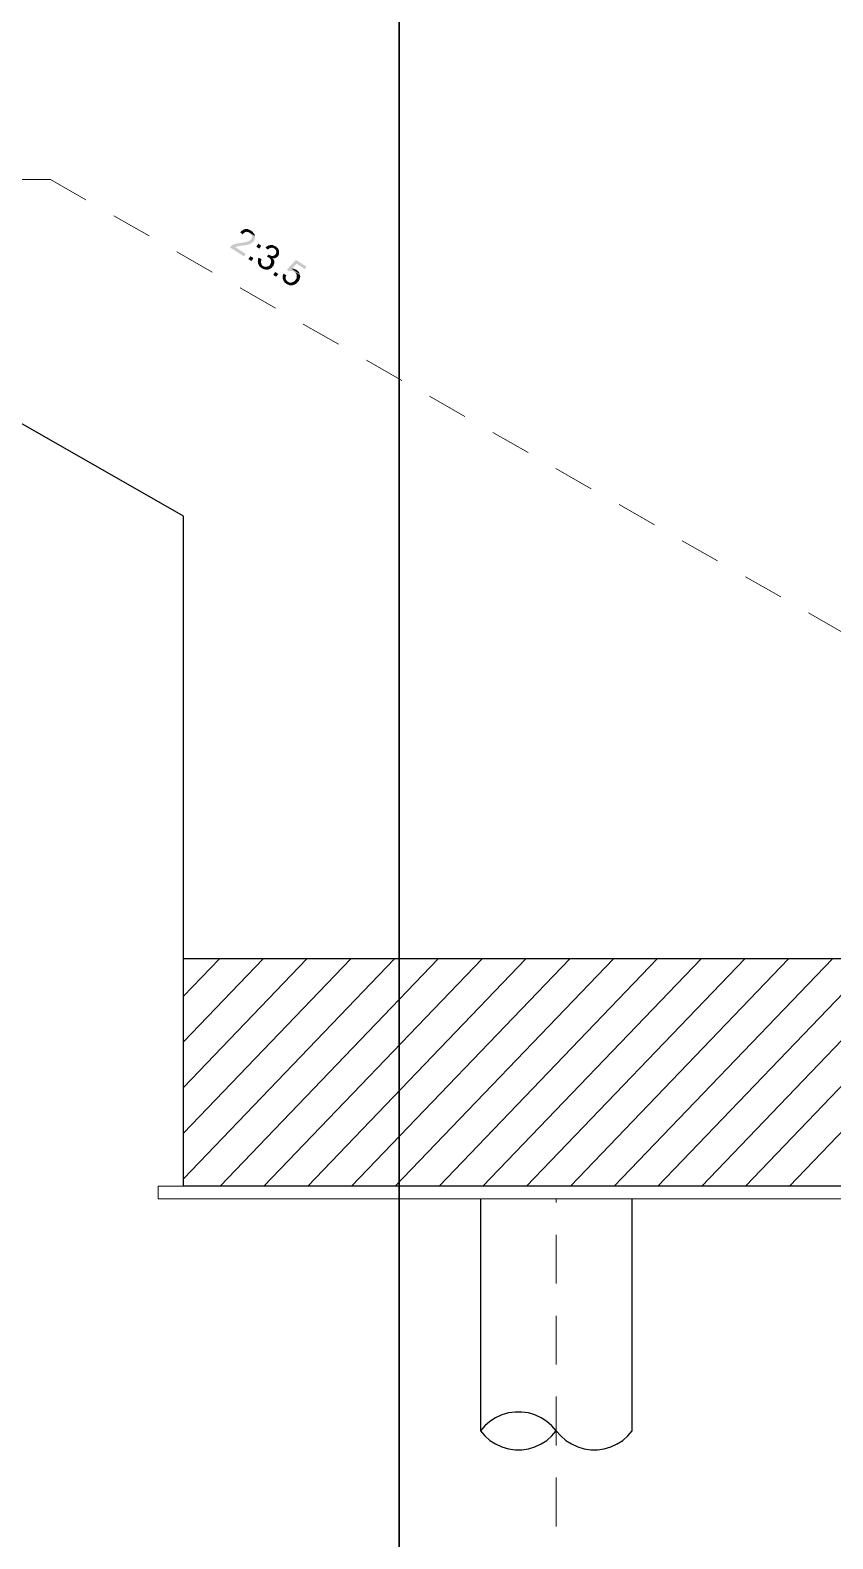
# Model space of a CAD drawing. Header units: millimetres. Extents: x -35.3 to 0.3, y 0.4 to 20.6.
# Drawn here: x -13.726 to -11.226, y 12.205 to 16.903 of the extents above; entities that cross this region are included whole.
import ezdxf

# ---------------------------------------------------------------- set-up
doc = ezdxf.new("R2010")
doc.units = ezdxf.units.MM
doc.linetypes.add('PDF_IMPORT', pattern=[1, 0.8, -0.2])
for name, color, linetype in [('Layer1', 3, 'Continuous'), ('PDF _Geometria', 7, 'Continuous'), ('PDF _Riempimenti solidi', 7, 'Continuous')]:
    doc.layers.add(name, color=color, linetype=linetype)

msp = doc.modelspace()

# ---------------------------------------------------------------- hatches: boundary and pattern name
at = {"layer": 'PDF _Riempimenti solidi', "transparency": 33554559}
for points in [[(-13.026, 16.2618), (-13.0427, 16.2718), (-13.0418, 16.2718), (-13.0385, 16.2685), (-13.0377, 16.2668), (-13.0368, 16.2652), (-13.036, 16.2627), (-13.036, 16.2568), (-13.0368, 16.2543), (-13.0377, 16.2527), (-13.0385, 16.251), (-13.0402, 16.2502), (-13.0418, 16.2485), (-13.0435, 16.2477), (-13.0452, 16.246), (-13.0477, 16.2452), (-13.0493, 16.2443), (-13.051, 16.2443), (-13.0527, 16.2435), (-13.0543, 16.2435), (-13.056, 16.2427), (-13.0585, 16.2427), (-13.061, 16.2418), (-13.0635, 16.2418), (-13.066, 16.241), (-13.0685, 16.241), (-13.071, 16.2402), (-13.076, 16.2402), (-13.0785, 16.2393), (-13.081, 16.2393), (-13.0827, 16.2385), (-13.0852, 16.2385), (-13.0868, 16.2377), (-13.0885, 16.2368), (-13.0902, 16.2368), (-13.0918, 16.236), (-13.0943, 16.2352), (-13.096, 16.2343), (-13.0977, 16.2327), (-13.0993, 16.2318), (-13.1043, 16.2268), (-13.0602, 16.1985), (-13.0552, 16.2068), (-13.0877, 16.2277), (-13.086, 16.2285), (-13.0835, 16.2293), (-13.0818, 16.2293), (-13.0802, 16.2302), (-13.0777, 16.2302), (-13.0752, 16.231), (-13.0727, 16.231), (-13.0702, 16.2318), (-13.066, 16.2318), (-13.0635, 16.2327), (-13.0602, 16.2327), (-13.0577, 16.2335), (-13.056, 16.2335), (-13.0535, 16.2343), (-13.0518, 16.2343), (-13.0502, 16.2352), (-13.0468, 16.2352), (-13.046, 16.236), (-13.0435, 16.2368), (-13.0418, 16.2377), (-13.0393, 16.2385), (-13.036, 16.2402), (-13.0352, 16.241), (-13.0335, 16.2418), (-13.0318, 16.2435), (-13.031, 16.2452), (-13.0293, 16.2468), (-13.0293, 16.2477), (-13.0285, 16.2493), (-13.0277, 16.251), (-13.0268, 16.2535), (-13.026, 16.2552), (-13.026, 16.2593)], [(-13.0385, 16.2785), (-13.0402, 16.2802), (-13.0427, 16.281), (-13.0443, 16.2818), (-13.0468, 16.2827), (-13.0485, 16.2835), (-13.0568, 16.2835), (-13.0585, 16.2827), (-13.0602, 16.2827), (-13.0618, 16.2818), (-13.0643, 16.281), (-13.066, 16.2793), (-13.0677, 16.2785), (-13.071, 16.2752), (-13.0718, 16.2735), (-13.0643, 16.2668), (-13.0635, 16.2685), (-13.0602, 16.2718), (-13.0585, 16.2727), (-13.0568, 16.2743), (-13.0543, 16.2743), (-13.0535, 16.2752), (-13.051, 16.2752), (-13.0493, 16.2743), (-13.0468, 16.2743), (-13.0452, 16.2735), (-13.0427, 16.2718), (-13.026, 16.2618), (-13.0268, 16.2635), (-13.0277, 16.266), (-13.0277, 16.2677), (-13.0293, 16.2693), (-13.0302, 16.271), (-13.0318, 16.2727), (-13.0327, 16.2743), (-13.0343, 16.276), (-13.0368, 16.2777)], [(-13.0068, 16.2318), (-13.016, 16.2385), (-13.0218, 16.2285), (-13.0127, 16.2227)], [(-12.9802, 16.2335), (-12.9827, 16.2335), (-12.9843, 16.2327), (-12.986, 16.231), (-12.9885, 16.2302), (-12.9902, 16.2293), (-12.9935, 16.226), (-12.986, 16.2193), (-12.9835, 16.2218), (-12.9818, 16.2227), (-12.9802, 16.2243), (-12.9785, 16.2252), (-12.976, 16.2252), (-12.9743, 16.226), (-12.9727, 16.226), (-12.9702, 16.2252), (-12.9685, 16.2243), (-12.9668, 16.2235)], [(-12.9627, 16.2302), (-12.9643, 16.231), (-12.966, 16.2318), (-12.9677, 16.2327), (-12.9702, 16.2335), (-12.9718, 16.2343), (-12.9785, 16.2343), (-12.9802, 16.2335), (-12.9668, 16.2235), (-12.9652, 16.2227), (-12.9618, 16.2193), (-12.961, 16.2177), (-12.9602, 16.2152), (-12.9602, 16.2102), (-12.961, 16.2077), (-12.9618, 16.206), (-12.9627, 16.2052), (-12.966, 16.2018), (-12.9677, 16.201), (-12.9693, 16.2002), (-12.9743, 16.2002), (-12.9768, 16.201), (-12.9785, 16.2018), (-12.981, 16.2027), (-12.9827, 16.2035), (-12.9677, 16.1927), (-12.9652, 16.1927), (-12.9635, 16.1935), (-12.961, 16.1943), (-12.9602, 16.1943), (-12.9585, 16.196), (-12.9568, 16.1968), (-12.9552, 16.1985), (-12.9535, 16.2002), (-12.9527, 16.2027), (-12.9518, 16.2043), (-12.9518, 16.206), (-12.951, 16.2085), (-12.951, 16.2152), (-12.9518, 16.2177), (-12.9527, 16.2193), (-12.9535, 16.2218), (-12.956, 16.2243), (-12.9568, 16.226), (-12.9602, 16.2293)], [(-13.031, 16.1935), (-13.0402, 16.1993), (-13.0468, 16.1902), (-13.0368, 16.1843)], [(-13.006, 16.1902), (-13.0143, 16.1943), (-13.0152, 16.1935), (-13.016, 16.191), (-13.0168, 16.1893), (-13.0168, 16.1852), (-13.0177, 16.1827), (-13.0168, 16.181), (-13.0168, 16.1785), (-13.001, 16.1685), (-13.0043, 16.1718), (-13.0052, 16.1735), (-13.0068, 16.1752), (-13.0068, 16.1777), (-13.0077, 16.1793), (-13.0077, 16.1835), (-13.0068, 16.1852), (-13.0068, 16.1877)], [(-12.9668, 16.186), (-12.9835, 16.1952), (-12.9818, 16.1943), (-12.9785, 16.191), (-12.9777, 16.1893), (-12.9768, 16.1877), (-12.976, 16.186), (-12.976, 16.1802), (-12.9768, 16.1777), (-12.9777, 16.176), (-12.9785, 16.1743), (-12.9802, 16.1718), (-12.981, 16.1702), (-12.9827, 16.1693), (-12.9843, 16.1685), (-12.9868, 16.1677), (-12.9885, 16.1668), (-12.991, 16.166), (-12.9927, 16.166), (-12.9952, 16.1668), (-12.9968, 16.1668), (-12.9993, 16.1677), (-13.001, 16.1685), (-13.0168, 16.1785), (-13.0168, 16.1768), (-13.016, 16.1752), (-13.0152, 16.1735), (-13.0143, 16.1718), (-13.0135, 16.1693), (-13.0118, 16.1677), (-13.0102, 16.166), (-13.0093, 16.1652), (-13.0068, 16.1635), (-13.0052, 16.1618), (-13.0035, 16.161), (-13.0018, 16.1602), (-13.0002, 16.1593), (-12.9977, 16.1585), (-12.996, 16.1585), (-12.9935, 16.1577), (-12.9852, 16.1577), (-12.9827, 16.1585), (-12.981, 16.1593), (-12.9793, 16.1602), (-12.9768, 16.161), (-12.9752, 16.1627), (-12.9735, 16.1635), (-12.9727, 16.1652), (-12.9693, 16.1685), (-12.9693, 16.1693), (-12.9685, 16.171), (-12.9677, 16.1735), (-12.9668, 16.1752), (-12.966, 16.1777), (-12.966, 16.1835)], [(-12.9843, 16.2043), (-12.9893, 16.1977), (-12.9868, 16.1968), (-12.9852, 16.196), (-12.9835, 16.1952), (-12.9668, 16.186), (-12.9677, 16.1877), (-12.9685, 16.1893), (-12.9702, 16.191), (-12.9718, 16.1927), (-12.9677, 16.1927), (-12.9827, 16.2035)], [(-12.866, 16.1668), (-12.8985, 16.1877), (-12.9268, 16.1577), (-12.9202, 16.1518), (-12.9185, 16.1527), (-12.916, 16.1535), (-12.9102, 16.1535), (-12.9077, 16.1527), (-12.906, 16.1518), (-12.9035, 16.151), (-12.886, 16.141), (-12.8868, 16.1435), (-12.9118, 16.1602), (-12.8968, 16.176), (-12.871, 16.1593)], [(-12.8968, 16.1568), (-12.8977, 16.1568), (-12.8993, 16.1577), (-12.901, 16.1585), (-12.9035, 16.1593), (-12.9052, 16.1602), (-12.9118, 16.1602), (-12.8868, 16.1435), (-12.8877, 16.1452), (-12.8885, 16.1477), (-12.8893, 16.1493), (-12.8902, 16.151), (-12.8935, 16.1543), (-12.8952, 16.1552)], [(-12.9693, 16.141), (-12.9635, 16.1502), (-12.9535, 16.1443), (-12.9602, 16.1352)], [(-12.9285, 16.1402), (-12.9377, 16.1452), (-12.9377, 16.1443), (-12.9385, 16.1418), (-12.9393, 16.1402), (-12.9402, 16.1377), (-12.9402, 16.1293), (-12.9393, 16.1277), (-12.9385, 16.126), (-12.9377, 16.1235), (-12.9368, 16.1218), (-12.936, 16.1202), (-12.9343, 16.1185), (-12.9335, 16.1168), (-12.9318, 16.116), (-12.9293, 16.1143), (-12.9277, 16.1127), (-12.9252, 16.1118), (-12.9235, 16.1102), (-12.9218, 16.1102), (-12.9193, 16.1093), (-12.9177, 16.1085), (-12.9093, 16.1085), (-12.9068, 16.1093), (-12.9235, 16.1193), (-12.9268, 16.1227), (-12.9285, 16.1243), (-12.9293, 16.126), (-12.9302, 16.1277), (-12.9302, 16.136), (-12.9293, 16.1377)], [(-12.886, 16.141), (-12.9035, 16.151), (-12.9035, 16.1502), (-12.901, 16.1493), (-12.8993, 16.1477), (-12.8985, 16.146), (-12.8977, 16.1443), (-12.8968, 16.1427), (-12.896, 16.1402), (-12.896, 16.1327), (-12.8968, 16.131), (-12.8977, 16.1285), (-12.8993, 16.1268), (-12.9002, 16.1252), (-12.9018, 16.1227), (-12.9035, 16.1218), (-12.9052, 16.1202), (-12.9068, 16.1193), (-12.9085, 16.1185), (-12.911, 16.1177), (-12.9135, 16.1168), (-12.9177, 16.1168), (-12.9193, 16.1177), (-12.9218, 16.1185), (-12.9235, 16.1193), (-12.9068, 16.1093), (-12.9052, 16.1102), (-12.9027, 16.111), (-12.901, 16.1118), (-12.8993, 16.1127), (-12.8977, 16.1143), (-12.896, 16.1152), (-12.891, 16.1202), (-12.8902, 16.1218), (-12.8893, 16.1227), (-12.8885, 16.1252), (-12.8877, 16.1268), (-12.8868, 16.1293), (-12.886, 16.131), (-12.886, 16.1327), (-12.8852, 16.1352), (-12.8852, 16.1368), (-12.886, 16.1393)]]:
    msp.add_hatch(color=256, dxfattribs=at).paths.add_polyline_path(points)

# ---------------------------------------------------------------- linework, layer by layer
at = {"layer": 'Layer1', "extrusion": (-1, 1.83697e-16, 6.12323e-17), "elevation": 12.5775}
for points in [[(-16.1503, -1.4667), (-16.1503, -0.0883), (-19.2678, 1.6933), (-19.2758, 2.054), (-13.8078, 2.175)], [(-16.1503, -1.4667), (-16.1503, -2.175), (-11.6812, -2.175), (-11.6812, -1.4658), (-13.0203, -1.4658), (-13.0203, 1.3967), (-13.6103, 1.3967), (-13.6103, 2.175), (-13.8078, 2.175), (-13.8078, -1.4667), (-16.1503, -1.4667)]]:
    msp.add_lwpolyline(points, dxfattribs=at)
at = {"layer": 'PDF _Geometria', "linetype": 'PDF_IMPORT', "lineweight": 9, "ltscale": 0.158248}
msp.add_lwpolyline([(-16.556, 17.641), (-14.4502, 16.4377), (-13.6627, 16.4377), (-10.1193, 14.4127)], dxfattribs=at)
at = {"layer": 'PDF _Geometria', "lineweight": 25}
for points in [[(-10.9068, 17.6535), (-10.7093, 17.6535), (-10.7093, 16.8752), (-10.1193, 16.8752), (-10.1193, 14.0127), (-8.7802, 14.0127), (-8.7802, 13.3035), (-13.2493, 13.3035), (-13.2493, 14.0118), (-13.2493, 15.3902), (-16.3668, 17.1718), (-16.3668, 17.5327), (-10.9068, 17.6535), (-10.9068, 17.6135), (-10.946, 17.6127), (-10.9468, 17.6527)], [(-13.661, 17.5927), (-13.6585, 17.4543), (-10.9435, 17.5143), (-10.9443, 17.5543), (-10.9068, 17.5543), (-10.9068, 14.0118), (-13.2493, 14.0118)], [(-12.3235, 13.2643), (-12.3235, 12.5418)], [(-12.0877, 12.5418), (-12.1018, 12.5577), (-12.1177, 12.571), (-12.1352, 12.5827), (-12.1543, 12.5918), (-12.1743, 12.5977), (-12.1952, 12.6002), (-12.216, 12.6002), (-12.2368, 12.5977), (-12.2577, 12.5918), (-12.2768, 12.5827), (-12.2943, 12.571), (-12.3102, 12.5577), (-12.3235, 12.5418), (-12.3102, 12.526), (-12.2943, 12.5118), (-12.2768, 12.501), (-12.2577, 12.4918), (-12.2368, 12.486), (-12.216, 12.4827), (-12.1952, 12.4827), (-12.1743, 12.486), (-12.1543, 12.4918), (-12.1352, 12.501), (-12.1177, 12.5118), (-12.1018, 12.526), (-12.0877, 12.5418), (-12.0735, 12.526), (-12.0577, 12.5118), (-12.0402, 12.501), (-12.021, 12.4918), (-12.001, 12.486), (-11.9802, 12.4827), (-11.9593, 12.4827), (-11.9385, 12.486), (-11.9177, 12.4918), (-11.8985, 12.501), (-11.881, 12.5118), (-11.8652, 12.526), (-11.8518, 12.5418), (-11.8518, 13.2643)]]:
    msp.add_lwpolyline(points, dxfattribs=at)
at = {"layer": 'PDF _Geometria', "lineweight": 9}
for points in [[(-11.4985, 13.3035), (-10.4352, 14.4118), (-10.3943, 14.4543)], [(-11.3618, 13.3035), (-10.3943, 14.3118), (-10.2985, 14.4127)], [(-13.2493, 13.8952), (-13.1368, 14.0118)], [(-13.2493, 13.7527), (-13.0002, 14.0118)], [(-13.2493, 13.611), (-12.8643, 14.0118)], [(-13.2493, 13.4685), (-12.7277, 14.0118)], [(-13.2493, 13.3268), (-12.5918, 14.0118)], [(-13.1343, 13.3035), (-12.4552, 14.0118)], [(-12.9985, 13.3035), (-12.3185, 14.0118)], [(-12.8618, 13.3035), (-12.1827, 14.0118)], [(-12.7252, 13.3035), (-12.046, 14.0118)], [(-12.5893, 13.3035), (-11.9093, 14.0118)], [(-12.4527, 13.3035), (-11.7735, 14.0118)], [(-12.3168, 13.3035), (-11.6368, 14.0118)], [(-12.1802, 13.3035), (-11.5002, 14.0118)], [(-12.0435, 13.3035), (-11.3643, 14.0118)], [(-11.9077, 13.3035), (-11.2277, 14.0118)], [(-11.771, 13.3035), (-11.091, 14.0118)], [(-11.6343, 13.3035), (-10.9552, 14.0118)], [(-13.2493, 13.3035), (-13.3277, 13.3035), (-13.3277, 13.2643), (-8.7018, 13.2643), (-8.7018, 13.3035), (-8.7802, 13.3035)]]:
    msp.add_lwpolyline(points, dxfattribs=at)
at = {"layer": 'PDF _Geometria', "linetype": 'PDF_IMPORT', "lineweight": 9, "ltscale": 0.19}
msp.add_lwpolyline([(-12.0877, 12.2443), (-12.0877, 13.2643)], dxfattribs=at)

doc.saveas('drawing.dxf')
